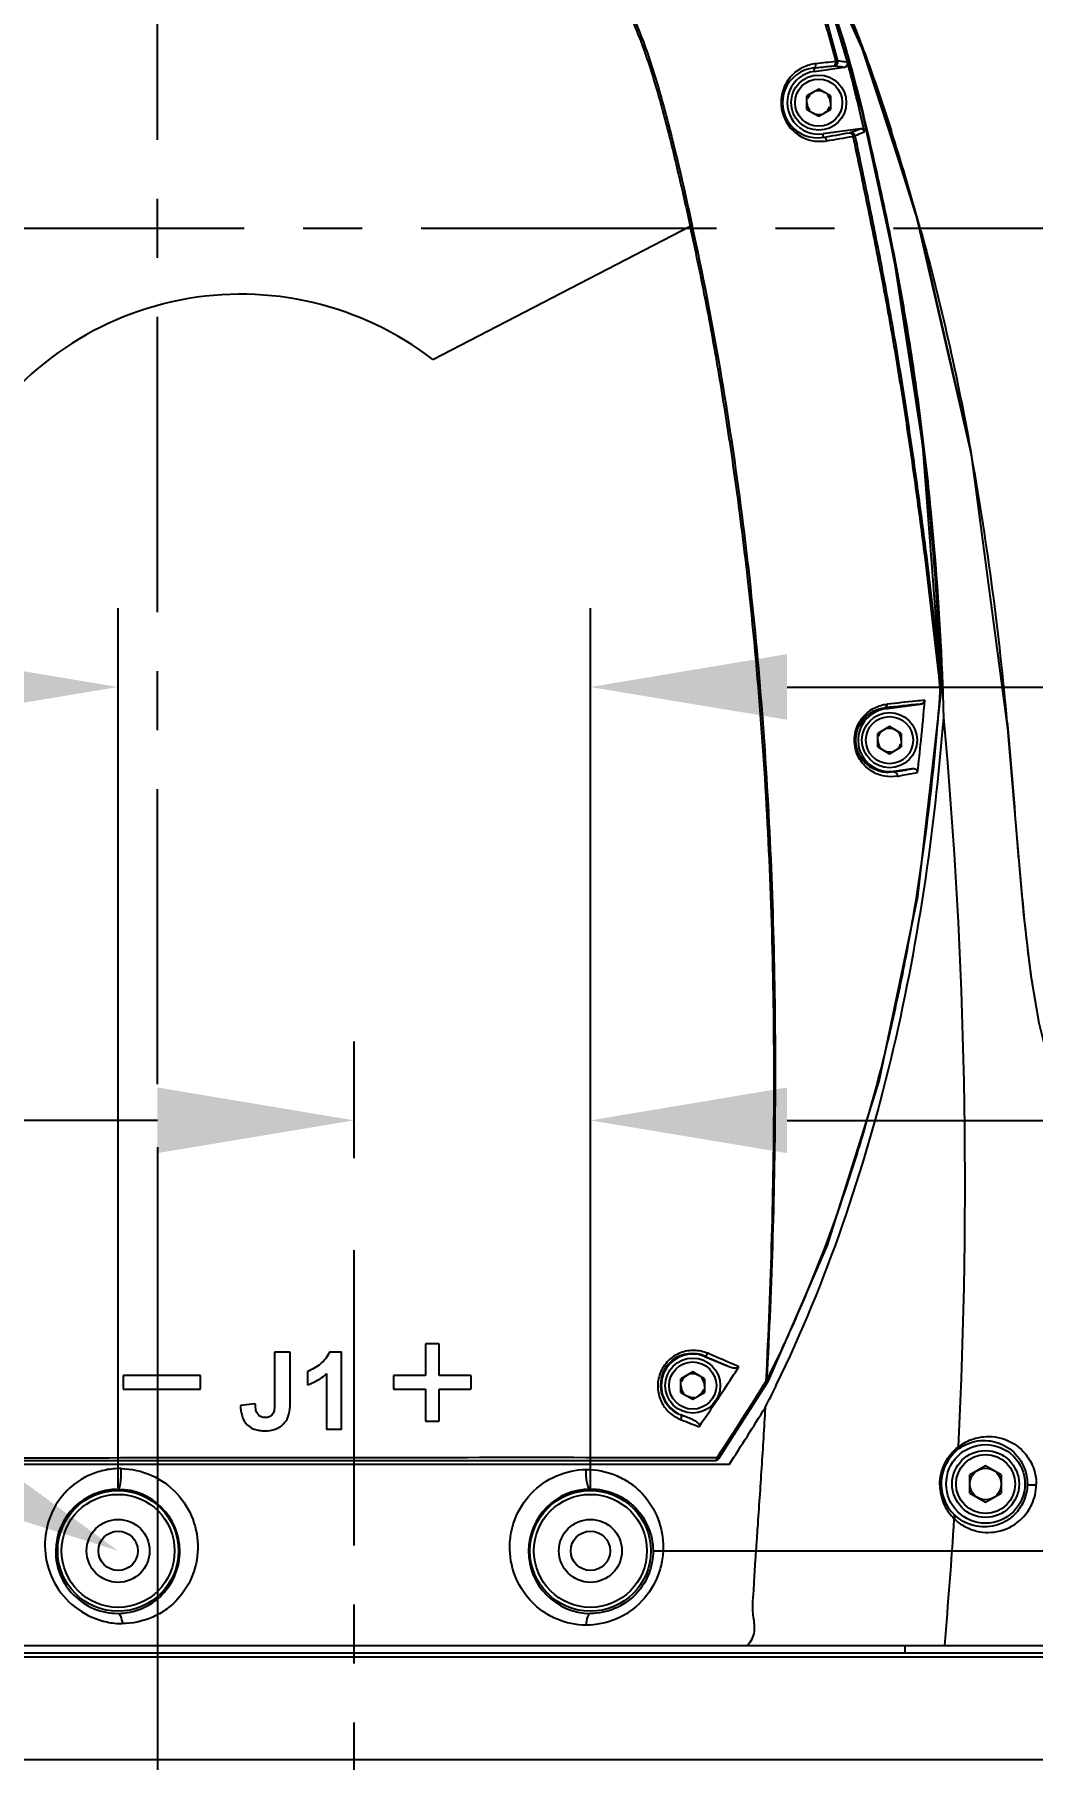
# Model space of a CAD drawing. Header units: millimetres. Extents: x 5828 to 6704, y 123 to 421.
# Drawn here: x 6420.57 to 6426.91, y 244.3 to 255.26 of the extents above; entities that cross this region are included whole.
import ezdxf
from ezdxf import colors
from ezdxf.entities.mleader import LeaderData, LeaderLine
from ezdxf.math import Vec2, Vec3

# ---------------------------------------------------------------- set-up
doc = ezdxf.new("R2010")
doc.units = ezdxf.units.MM
doc.linetypes.add('CENTER', pattern=[0.6, 0.375, -0.075, 0.075, -0.075])
for name, color, linetype in [('中心线', 7, 'Continuous'), ('外形图', 7, 'Continuous'), ('多重引线', 7, 'Continuous'), ('尺寸标注', 7, 'Continuous')]:
    doc.layers.add(name, color=color, linetype=linetype)
doc.styles.add('微软雅黑', font='msyh.ttc', dxfattribs={"height": 1.5})
doc.dimstyles.new('尺寸标注_1_20比例', dxfattribs={"dimtxt": 1.5, "dimasz": 1.25, "dimexe": 0.5, "dimexo": 0.4, "dimgap": 0.5, "dimtad": 1, "dimdec": 1, "dimlfac": 20, "dimdsep": 46, "dimtxsty": '微软雅黑', "dimcen": 0.09, "dimadec": 0, "dimazin": 0, "dimtp": 0.01, "dimtm": 0.01, "dimtfac": 1, "dimtdec": 1, "dimtofl": 0, "dimtmove": 0, "dimatfit": 3, "dimfxl": 1, "dimtolj": 1, "dimarcsym": 0})

# ---------------------------------------------------------------- blocks, each defined once
blk = doc.blocks.new('*D1104')
at = {"layer": 'Defpoints', "color": 0}
for p in [(6424.104, 251.113), (6421.104, 245.625), (6424.104, 245.625)]:
    blk.add_point(p, dxfattribs=at)
at = {"layer": '尺寸标注', "color": 0, "lineweight": -2}
for p, q in [((6421.104, 246.025), (6421.104, 251.613)), ((6424.104, 246.025), (6424.104, 251.613)), ((6419.854, 251.113), (6418.604, 251.113)), ((6425.354, 251.113), (6431.649, 251.113))]:
    blk.add_line(p, q, dxfattribs=at)
at = {"layer": '尺寸标注', "color": 0}
for points in [[(6419.854, 250.905), (6419.854, 251.322), (6421.104, 251.113)], [(6425.354, 251.322), (6425.354, 250.905), (6424.104, 251.113)]]:
    blk.add_solid(points, dxfattribs=at)
at = {"layer": '尺寸标注', "color": 0, "insert": (6430.086, 252.389), "char_height": 1.5, "attachment_point": 5, "style": '微软雅黑'}
blk.add_mtext('\\A1;60', dxfattribs=at)
blk = doc.blocks.new('*D1106')
at = {"layer": 'Defpoints', "color": 0}
for p in [(6424.104, 245.625), (6418.948, 234.025), (6436.706, 234.025)]:
    blk.add_point(p, dxfattribs=at)
at = {"layer": '尺寸标注', "color": 0, "lineweight": -2}
for p, q in [((6424.504, 245.625), (6437.206, 245.625)), ((6436.706, 244.375), (6436.706, 235.275)), ((6419.348, 234.025), (6437.206, 234.025))]:
    blk.add_line(p, q, dxfattribs=at)
at = {"layer": '尺寸标注', "color": 0}
for points in [[(6436.914, 244.375), (6436.497, 244.375), (6436.706, 245.625)], [(6436.497, 235.275), (6436.914, 235.275), (6436.706, 234.025)]]:
    blk.add_solid(points, dxfattribs=at)
at = {"layer": '尺寸标注', "color": 0, "insert": (6435.431, 239.71), "char_height": 1.5, "attachment_point": 5, "rotation": 90, "style": '微软雅黑'}
blk.add_mtext('\\A1;232', dxfattribs=at)
blk = doc.blocks.new('*D1107')
at = {"layer": 'Defpoints', "color": 0}
for p in [(6396.354, 278.775), (6422.604, 233.66), (6422.604, 227.826)]:
    blk.add_point(p, dxfattribs=at)
at = {"layer": '尺寸标注', "color": 0, "lineweight": -2}
for p, q in [((6396.354, 278.375), (6396.354, 227.326)), ((6422.604, 233.26), (6422.604, 227.326)), ((6397.604, 227.826), (6421.354, 227.826))]:
    blk.add_line(p, q, dxfattribs=at)
at = {"layer": '尺寸标注', "color": 0}
for points in [[(6397.604, 228.034), (6397.604, 227.618), (6396.354, 227.826)], [(6421.354, 227.618), (6421.354, 228.034), (6422.604, 227.826)]]:
    blk.add_solid(points, dxfattribs=at)
at = {"layer": '尺寸标注', "color": 0, "insert": (6409.479, 229.102), "char_height": 1.5, "attachment_point": 5, "style": '微软雅黑'}
blk.add_mtext('\\A1;525', dxfattribs=at)
blk = doc.blocks.new('*D1108')
at = {"layer": 'Defpoints', "color": 0}
for p in [(6421.354, 248.589), (6422.604, 233.66), (6421.354, 230.916)]:
    blk.add_point(p, dxfattribs=at)
at = {"layer": '尺寸标注', "color": 0, "lineweight": -2}
for p, q in [((6421.354, 248.189), (6421.354, 230.416)), ((6422.604, 233.26), (6422.604, 230.416)), ((6420.104, 230.916), (6415.786, 230.916)), ((6423.854, 230.916), (6425.104, 230.916))]:
    blk.add_line(p, q, dxfattribs=at)
at = {"layer": '尺寸标注', "color": 0}
for points in [[(6420.104, 230.708), (6420.104, 231.125), (6421.354, 230.916)], [(6423.854, 231.125), (6423.854, 230.708), (6422.604, 230.916)]]:
    blk.add_solid(points, dxfattribs=at)
at = {"layer": '尺寸标注', "color": 0, "insert": (6417.32, 232.192), "char_height": 1.5, "attachment_point": 5, "style": '微软雅黑'}
blk.add_mtext('\\A1;25', dxfattribs=at)
blk = doc.blocks.new('*D1135')
at = {"layer": 'Defpoints', "color": 0}
for p in [(6418.486, 281.475), (6430.504, 234.025), (6446.368, 234.025)]:
    blk.add_point(p, dxfattribs=at)
at = {"layer": '尺寸标注', "color": 0, "lineweight": -2}
for p, q in [((6418.886, 281.475), (6446.868, 281.475)), ((6446.368, 280.225), (6446.368, 235.275)), ((6430.904, 234.025), (6446.868, 234.025))]:
    blk.add_line(p, q, dxfattribs=at)
at = {"layer": '尺寸标注', "color": 0}
for points in [[(6446.576, 280.225), (6446.159, 280.225), (6446.368, 281.475)], [(6446.159, 235.275), (6446.576, 235.275), (6446.368, 234.025)]]:
    blk.add_solid(points, dxfattribs=at)
at = {"layer": '尺寸标注', "color": 0, "insert": (6445.092, 257.726), "char_height": 1.5, "attachment_point": 5, "rotation": 90, "style": '微软雅黑'}
blk.add_mtext('\\A1;949', dxfattribs=at)
blk = doc.blocks.new('*D1136')
at = {"layer": 'Defpoints', "color": 0}
for p in [(6422.604, 248.36), (6422.604, 247.72), (6424.104, 245.625)]:
    blk.add_point(p, dxfattribs=at)
at = {"layer": '尺寸标注', "color": 0, "lineweight": -2}
for p, q in [((6422.604, 248.12), (6422.604, 248.86)), ((6424.104, 246.025), (6424.104, 248.86)), ((6421.354, 248.36), (6420.104, 248.36)), ((6425.354, 248.36), (6431.79, 248.36))]:
    blk.add_line(p, q, dxfattribs=at)
at = {"layer": '尺寸标注', "color": 0}
for points in [[(6421.354, 248.152), (6421.354, 248.569), (6422.604, 248.36)], [(6425.354, 248.569), (6425.354, 248.152), (6424.104, 248.36)]]:
    blk.add_solid(points, dxfattribs=at)
at = {"layer": '尺寸标注', "color": 0, "insert": (6430.239, 249.636), "char_height": 1.5, "attachment_point": 5, "style": '微软雅黑'}
blk.add_mtext('\\A1;30', dxfattribs=at)

msp = doc.modelspace()

# ---------------------------------------------------------------- linework, layer by layer
at = {"layer": '中心线', "linetype": 'CENTER', "ltscale": 5}
for p, q in [((6421.3543, 248.5891), (6421.3543, 283.5458)), ((6427.9049, 254.0253), (6415.1489, 254.0253)), ((6422.6043, 233.6596), (6422.6043, 247.7205))]:
    msp.add_line(p, q, dxfattribs=at)
at = {"layer": '外形图', "color": 7, "linetype": 'Continuous'}
for p, q in [((6425.523, 255.0454), (6425.5262, 255.0233)), ((6425.5262, 255.0233), (6425.7166, 255.0504)), ((6425.5543, 254.9119), (6425.4793, 254.8686)), ((6425.6293, 254.8686), (6425.5543, 254.9119)), ((6425.4793, 254.782), (6425.4793, 254.8686)), ((6425.4793, 254.782), (6425.5543, 254.7387)), ((6425.5543, 254.7387), (6425.6293, 254.782)), ((6425.6293, 254.8686), (6425.6293, 254.782)), ((6425.8168, 254.6592), (6425.5824, 254.6273)), ((6423.1043, 253.1932), (6424.7384, 254.0396)), ((6426.3219, 251.1222), (6426.3266, 251.0796)), ((6426.3222, 251.1222), (6426.3266, 251.0796)), ((6426.3266, 251.0796), (6426.3325, 251.0792)), ((6426.3318, 251.1234), (6426.3331, 251.1234)), ((6426.3411, 251.0796), (6426.339, 251.1237)), ((6426.3443, 251.0797), (6426.3428, 251.1239)), ((6425.9755, 250.9814), (6425.9766, 250.9734)), ((6425.9766, 250.9734), (6426.1989, 251.0044)), ((6426.0043, 250.8619), (6425.9293, 250.8186)), ((6426.0793, 250.8186), (6426.0043, 250.8619)), ((6426.7515, 250.8887), (6426.7559, 250.8492)), ((6426.7524, 250.8888), (6426.7559, 250.8492)), ((6426.7559, 250.8492), (6426.7568, 250.8493)), ((6425.9293, 250.732), (6425.9293, 250.8186)), ((6425.9293, 250.732), (6426.0043, 250.6887)), ((6426.0043, 250.6887), (6426.0793, 250.732)), ((6426.0793, 250.8186), (6426.0793, 250.732)), ((6426.1453, 250.5931), (6426.0319, 250.5772)), ((6426.0319, 250.5772), (6426.0325, 250.5733)), ((6426.8267, 250.0178), (6426.8101, 250.2065)), ((6423.0561, 246.9407), (6423.0561, 246.7383)), ((6423.1429, 246.9407), (6423.0561, 246.9407)), ((6423.1429, 246.7383), (6423.1429, 246.9407)), ((6422.1969, 246.8877), (6422.098, 246.8877)), ((6422.098, 246.8877), (6422.098, 246.5701)), ((6422.1969, 246.5765), (6422.1969, 246.8877)), ((6422.4464, 246.8897), (6422.5228, 246.8897)), ((6422.5228, 246.3959), (6422.5228, 246.8897)), ((6424.8311, 246.8631), (6424.83, 246.8604)), ((6424.83, 246.8604), (6424.9895, 246.7952)), ((6421.6281, 246.7383), (6421.1365, 246.7383)), ((6421.1365, 246.7383), (6421.1365, 246.6516)), ((6421.6281, 246.6515), (6421.6281, 246.7383)), ((6422.3069, 246.7653), (6422.3069, 246.6798)), ((6422.4286, 246.7512), (6422.4286, 246.3961)), ((6423.0561, 246.7383), (6422.8537, 246.7383)), ((6422.8537, 246.7383), (6422.8537, 246.6515)), ((6423.3453, 246.7383), (6423.1429, 246.7383)), ((6423.3453, 246.7383), (6423.3453, 246.6515)), ((6424.7543, 246.7619), (6424.6793, 246.7186)), ((6424.6793, 246.632), (6424.6793, 246.7186)), ((6424.8293, 246.7186), (6424.7543, 246.7619)), ((6424.8293, 246.7186), (6424.8293, 246.632)), ((6424.9207, 246.2116), (6425.2323, 246.6989)), ((6425.2213, 246.7058), (6425.2321, 246.699)), ((6425.2259, 246.7104), (6425.2359, 246.7054)), ((6425.2806, 246.6762), (6425.2838, 246.6829)), ((6425.2838, 246.6747), (6425.2871, 246.6813)), ((6421.1365, 246.6516), (6421.6281, 246.6515)), ((6422.8537, 246.6515), (6423.0561, 246.6516)), ((6423.0561, 246.6516), (6423.0561, 246.4491)), ((6423.1429, 246.4491), (6423.1429, 246.6516)), ((6423.1429, 246.6516), (6423.3453, 246.6516)), ((6424.6793, 246.632), (6424.7543, 246.5887)), ((6424.7543, 246.5887), (6424.8293, 246.632)), ((6421.9759, 246.5587), (6421.8823, 246.548)), ((6424.6786, 246.4902), (6424.6781, 246.489)), ((6424.7525, 246.4599), (6424.6786, 246.4902)), ((6422.5228, 246.3961), (6422.4286, 246.3961)), ((6423.0561, 246.4491), (6423.1429, 246.4491)), ((6419.8537, 246.1753), (6424.987, 246.1753)), ((6419.91, 246.2003), (6424.8997, 246.2003)), ((6424.8997, 246.219), (6424.9094, 246.219)), ((6424.9206, 246.2116), (6424.9094, 246.219)), ((6426.6143, 246.1658), (6426.5143, 246.108)), ((6426.7143, 246.108), (6426.6143, 246.1658)), ((6426.5143, 245.9926), (6426.5143, 246.108)), ((6426.7143, 246.108), (6426.7143, 245.9926)), ((6426.5143, 245.9926), (6426.6143, 245.9348)), ((6426.6143, 245.9348), (6426.7143, 245.9926)), ((6417.6043, 245.0248), (6427.6033, 245.0248)), ((6427.4441, 244.9507), (6417.7635, 244.9507)), ((6427.4191, 244.9753), (6417.7885, 244.9753)), ((6426.1043, 244.9753), (6426.1043, 245.0248)), ((6417.7521, 244.2999), (6427.4565, 244.2999))]:
    msp.add_line(p, q, dxfattribs=at)
for points in [[(6426.7568, 250.8493), (6426.5223, 252.6048), (6426.1955, 254.0435), (6425.8575, 255.1101), (6425.4857, 255.9348), (6425.029, 256.6469), (6424.5376, 257.2111), (6424.001, 257.6603), (6423.3989, 258.0228), (6422.7461, 258.2891), (6422.0617, 258.4514), (6421.3594, 258.506), (6420.6531, 258.4518), (6419.9669, 258.2906), (6419.3177, 258.0269), (6418.7154, 257.6651), (6418.1743, 257.2136), (6417.7107, 256.6859), (6417.3362, 256.0962), (6417.0574, 255.4559), (6416.881, 254.7811), (6416.8115, 254.0912)], [(6426.3331, 251.1234), (6426.2155, 252.6489), (6426.033, 253.8361), (6425.828, 254.781), (6425.597, 255.5519), (6425.2851, 256.2006), (6424.8886, 256.7845), (6424.4185, 257.2913), (6423.8831, 257.7155), (6423.2868, 258.055), (6422.645, 258.3006), (6421.9755, 258.4458), (6421.2892, 258.4874), (6420.6, 258.4246), (6419.9328, 258.2596), (6419.3029, 257.9968), (6418.7178, 257.6399), (6418.1916, 257.1968), (6417.74, 256.6808), (6417.3734, 256.1044), (6417.0981, 255.4775), (6416.9219, 254.8203), (6416.8482, 254.1464)], [(6426.5232, 252.598), (6426.1679, 254.1413), (6425.8096, 255.2371), (6425.4356, 256.0244), (6425.1042, 256.5226)], [(6425.2359, 246.7054), (6425.6102, 247.5671), (6425.9391, 248.609), (6426.1834, 249.7825), (6426.3325, 251.0792)], [(6426.3325, 251.0792), (6426.3333, 251.117), (6426.3331, 251.1234)], [(6427.341, 248.1417), (6427.2501, 248.2431), (6427.1589, 248.3794), (6427.0798, 248.5459), (6427.0136, 248.74), (6426.9556, 248.977), (6426.9043, 249.2769), (6426.8581, 249.6668), (6426.8124, 250.1776), (6426.7566, 250.8493)], [(6425.2322, 246.6989), (6425.2349, 246.7036), (6425.2359, 246.7054)]]:
    msp.add_lwpolyline(points, dxfattribs=at)
for centre, radius in [((6425.5543, 254.8253), 0.175), ((6425.5543, 254.8253), 0.15), ((6426.0043, 250.7753), 0.175), ((6426.0043, 250.7753), 0.15), ((6424.7543, 246.6753), 0.175), ((6424.7543, 246.6753), 0.15), ((6426.6143, 246.0503), 0.25), ((6426.6143, 246.0503), 0.2125), ((6426.6143, 246.0503), 0.1875), ((6426.6143, 246.0503), 0.1), ((6421.1043, 245.6253), 0.3838), ((6421.1043, 245.6253), 0.3589), ((6424.1043, 245.6253), 0.3838), ((6424.1043, 245.6253), 0.3589), ((6421.1043, 245.6253), 0.2), ((6424.1043, 245.6253), 0.2), ((6421.1043, 245.6253), 0.125), ((6424.1043, 245.6253), 0.125)]:
    msp.add_circle(centre, radius, dxfattribs=at)
for centre, radius, start, end in [((6425.5462, 254.8243), 0.2223, 95.97706, 279.85602), ((6425.5543, 254.8253), 0.2, 98.08263, 278.08551), ((6430.3058, 210.7503), 44.5783, 95.97846, 96.14141), ((6425.5543, 254.8253), 0.075, 120, 160.00237), ((6425.5543, 254.8253), 0.075, 60, 100.00237), ((6425.5543, 254.8253), 0.075, 180, 220.00237), ((6425.5543, 254.8253), 0.075, 300, 340.00237), ((6425.5543, 254.8253), 0.075, 0, 40.00237), ((6425.5543, 254.8253), 0.075, 240, 280.00237), ((6414.8257, 317.4937), 63.802, 279.707819, 279.858912), ((6414.4741, 319.6282), 65.9914, 279.710648, 279.857275), ((6424.9642, 256.7181), 2.2285, 290.82759, 292.49409), ((6410.3703, 249.647), 16.4243, 15.57964, 17.73253), ((6424.6449, 254.4262), 0.3977, 283.59926, 285.50409), ((6411.2212, 249.8852), 15.5407, 15.39786, 15.57648), ((6421.8842, 251.6084), 2, 52.40968, 149.87922), ((6408.5205, 249.3519), 18.2928, 10.11351, 10.28817), ((6407.4291, 249.1652), 19.4, 5.09738, 10.09046), ((6409.9305, 250.5752), 16.4105, 1.91452, 2.07922), ((6409.5549, 252.3298), 16.8182, 354.83092, 355.7369), ((6426.1328, 251.1234), 0.1987, 347.26162, 351.52304), ((6426.1056, 251.1272), 0.2262, 351.58351, 355.14713), ((6426.0642, 251.1309), 0.2677, 355.10033, 358.38505), ((6410.4572, 250.5531), 15.8958, 1.32159, 1.89831), ((6426.0043, 250.7753), 0.2, 97.94772, 277.94772), ((6431.2974, 200.4047), 50.856, 95.75377, 96.00675), ((6411.0907, 252.2979), 15.1907, 354.23776, 355.20818), ((6426.0043, 250.7753), 0.075, 120, 160.00237), ((6426.0043, 250.7753), 0.075, 60, 100.00237), ((6393.9408, 247.9542), 32.5434, 357.06125, 5.2284), ((6426.0043, 250.7753), 0.075, 180, 220.00237), ((6426.0043, 250.7753), 0.075, 300, 340.00237), ((6426.0043, 250.7753), 0.075, 0, 40.00237), ((6410.8531, 252.3402), 15.4313, 353.40871, 354.17011), ((6410.8602, 252.2045), 15.5069, 352.16482, 354.85731), ((6426.0043, 250.7753), 0.075, 240, 280.00237), ((6417.3236, 300.599), 50.7782, 279.87558, 280.00486), ((6412.7833, 251.9398), 13.5657, 349.22206, 352.1652), ((6414.0154, 251.7093), 12.3122, 347.09452, 349.2038), ((6433.2709, 250.1787), 6.4313, 188.02661, 188.63357), ((6414.9074, 251.503), 11.3967, 343.97165, 347.10396), ((6415.5491, 251.3222), 10.73, 342.56854, 343.95318), ((6416.43, 251.0337), 9.8031, 336.78524, 342.63514), ((6417.1854, 250.7222), 8.9861, 335.91436, 336.71204), ((6417.5736, 250.5463), 8.5599, 333.37625, 335.92839), ((6424.7513, 246.6775), 0.202, 66.73136, 248.74999), ((6424.7543, 246.6753), 0.2, 67.75004, 247.75004), ((6406.1781, 259.0127), 22.4795, 326.65674, 327.07808), ((6424.7543, 246.6753), 0.075, 180, 220.00237), ((6424.7543, 246.6753), 0.075, 120, 160.00237), ((6424.7543, 246.6753), 0.075, 60, 100.00237), ((6424.7543, 246.6753), 0.075, 0, 40.00237), ((6417.6925, 250.3667), 8.4416, 333.00342, 334.0639), ((6425.1873, 246.745), 0.0519, 310.8775, 315.66892), ((6425.1826, 246.7497), 0.0585, 315.61738, 317.76668), ((6424.7543, 246.6753), 0.075, 240, 280.00237), ((6424.7543, 246.6753), 0.075, 300, 340.00237), ((6409.6587, 256.7267), 18.3153, 325.73219, 326.64591), ((6397.9123, 263.5408), 32.1652, 327.32423, 328.0818), ((6426.608, 246.0521), 0.2756, 128.34878, 225.23576), ((6424.8997, 246.2253), 0.025, 269.99999, 326.74245), ((6421.1025, 245.6214), 0.3945, 89.73974, 179.43347), ((6421.1028, 245.6224), 0.3935, 0.42416, 89.77954), ((6424.1065, 245.6229), 0.3951, 90.32517, 179.65455), ((6392.1446, 248.0187), 34.3408, 354.99852, 356.34395), ((6421.1014, 245.6218), 0.3935, 179.48677, 270.41303), ((6421.1018, 245.6228), 0.3945, 270.35455, 0.36965), ((6424.1067, 245.6233), 0.3953, 179.71014, 269.64901)]:
    msp.add_arc(centre, radius, start, end, dxfattribs=at)
for points, knots in [([(6416.84, 253.4789), (6416.8076, 253.7622), (6416.7987, 254.1935), (6416.8704, 254.7603), (6416.9956, 255.3179), (6417.2505, 255.9889), (6417.7032, 256.721), (6418.2857, 257.3548), (6418.9759, 257.8689), (6419.7504, 258.2447), (6420.5819, 258.4672), (6421.4401, 258.532), (6422.2955, 258.4362), (6423.1175, 258.181), (6423.8778, 257.7777), (6424.4371, 257.3278), (6424.8272, 256.9103), (6425.0905, 256.5721), (6425.3275, 256.2153), (6425.5405, 255.8439), (6425.7254, 255.4575), (6425.8284, 255.1913), (6425.8766, 255.0571)], [0, 0, 0, 0, 0.0624857, 0.0937626, 0.1250385, 0.1875248, 0.2500192, 0.3125133, 0.3750079, 0.4375025, 0.4999978, 0.5624921, 0.6249847, 0.6874741, 0.749964, 0.8124595, 0.8437382, 0.8750046, 0.9062552, 0.9375047, 0.96876, 1, 1, 1, 1]), ([(6426.3302, 251.1705), (6426.3174, 251.5237), (6426.2813, 252.0529), (6426.2043, 252.7555), (6426.1317, 253.2806), (6426.0418, 253.8031), (6425.9517, 254.2356), (6425.8759, 254.5809), (6425.7965, 254.9254), (6425.679, 255.352), (6425.4808, 255.8453), (6425.1465, 256.4691), (6424.7085, 257.0332), (6424.1831, 257.5077), (6423.6053, 257.9167), (6422.7987, 258.2958), (6421.7533, 258.5129), (6420.8629, 258.4849), (6420.1703, 258.3416), (6419.6663, 258.1735), (6419.1857, 257.9468), (6418.5857, 257.5715), (6417.924, 256.9746), (6417.4202, 256.2392), (6417.1296, 255.5937), (6416.9698, 255.0867), (6416.8706, 254.5647), (6416.8472, 254.211), (6416.8463, 254.0343)], [0, 0, 0, 0, 0.0625198, 0.0937827, 0.1250496, 0.156309, 0.1875703, 0.2032139, 0.2188596, 0.2501159, 0.2814014, 0.3127004, 0.3751665, 0.4064489, 0.4377273, 0.5001618, 0.5625714, 0.6249742, 0.65623, 0.6874908, 0.7187536, 0.7500221, 0.8124633, 0.8749077, 0.9061866, 0.9374676, 0.9687402, 1, 1, 1, 1]), ([(6425.6057, 255.5346), (6425.5127, 255.7766), (6425.284, 256.245), (6424.8364, 256.885), (6424.2856, 257.4399), (6423.6472, 257.8909), (6422.9409, 258.2255), (6422.1878, 258.4347), (6421.4098, 258.5103), (6420.6305, 258.4524), (6419.872, 258.2635), (6419.1577, 257.9459), (6418.5097, 257.5089), (6417.9445, 256.9693), (6417.4808, 256.3399), (6417.1334, 255.6397), (6416.911, 254.8906), (6416.8527, 254.3722), (6416.8464, 254.113)], [0, 0, 0, 0, 0.0625073, 0.1250139, 0.1875131, 0.2500121, 0.3125114, 0.3750107, 0.4375099, 0.5000114, 0.5625108, 0.6250081, 0.6875083, 0.7500091, 0.8125066, 0.8750055, 0.9375036, 1, 1, 1, 1]), ([(6425.6762, 255.0898), (6425.6444, 255.2159), (6425.5732, 255.4665), (6425.4296, 255.8303), (6425.2553, 256.1807), (6425.0508, 256.515), (6424.8177, 256.8303), (6424.471, 257.2214), (6423.975, 257.6511), (6423.299, 258.0541), (6422.5626, 258.3326), (6421.7889, 258.4776), (6421.2635, 258.4814), (6421.0031, 258.4607)], [0, 0, 0, 0, 0.062284, 0.1246491, 0.1870907, 0.2495857, 0.3121169, 0.3746734, 0.4997074, 0.624757, 0.7498085, 0.8748798, 1, 1, 1, 1]), ([(6421.0052, 258.4466), (6421.2646, 258.4673), (6421.7881, 258.4634), (6422.5591, 258.3186), (6423.2929, 258.0409), (6423.9666, 257.6391), (6424.4609, 257.2105), (6424.8064, 256.8205), (6425.0387, 256.5061), (6425.2423, 256.1728), (6425.4166, 255.8238), (6425.5594, 255.4612), (6425.6307, 255.2116), (6425.6628, 255.0862)], [0, 0, 0, 0, 0.1250702, 0.2501284, 0.3751813, 0.5002515, 0.6253181, 0.6878925, 0.7504368, 0.8129472, 0.8754017, 0.9377474, 1, 1, 1, 1]), ([(6418.0636, 253.6951), (6418.041, 253.9168), (6418.0408, 254.3662), (6418.1771, 255.0254), (6418.4431, 255.6441), (6418.8285, 256.1966), (6419.3173, 256.6602), (6419.8896, 257.0157), (6420.5216, 257.2491), (6421.1877, 257.3508), (6421.8607, 257.3153), (6422.5135, 257.1477), (6423.1183, 256.8498), (6423.6508, 256.437), (6424.0155, 256.0097), (6424.2522, 255.6309), (6424.3754, 255.3801), (6424.4564, 255.1723), (6424.5261, 254.9608), (6424.63, 254.5855), (6424.7036, 254.26), (6424.7512, 254.0429)], [0, 0, 0, 0, 0.0624546, 0.1249472, 0.1874511, 0.2499569, 0.3124802, 0.3749949, 0.437519, 0.500043, 0.5625863, 0.6251439, 0.6876908, 0.7502317, 0.8127437, 0.8440182, 0.8752748, 0.8908904, 0.9065012, 0.9376969, 1, 1, 1, 1]), ([(6418.0792, 253.6964), (6418.057, 253.9171), (6418.0578, 254.3646), (6418.194, 255.0207), (6418.4592, 255.6367), (6418.8429, 256.1868), (6419.3294, 256.6485), (6419.8991, 257.0026), (6420.5284, 257.2348), (6421.1918, 257.3357), (6421.8618, 257.3), (6422.5116, 257.1325), (6423.1134, 256.8353), (6423.6432, 256.4237), (6424.006, 255.9979), (6424.2414, 255.6206), (6424.364, 255.3709), (6424.4446, 255.164), (6424.4968, 255.006), (6424.5437, 254.8465), (6424.6015, 254.6326), (6424.6661, 254.3635), (6424.7151, 254.1477), (6424.7384, 254.0396)], [0, 0, 0, 0, 0.0624536, 0.1249461, 0.1874497, 0.2499549, 0.3124767, 0.3749908, 0.4375143, 0.5000377, 0.5625806, 0.6251379, 0.6876847, 0.7502265, 0.8127391, 0.8440136, 0.8752698, 0.8908852, 0.9064958, 0.9221009, 0.9376934, 0.9688594, 1, 1, 1, 1]), ([(6426.3428, 251.1239), (6426.3294, 251.4974), (6426.2905, 252.0573), (6426.2065, 252.8003), (6426.1266, 253.3555), (6426.027, 253.9074), (6425.9293, 254.3644), (6425.845, 254.7287), (6425.777, 255.0007), (6425.7002, 255.2705), (6425.6392, 255.4474), (6425.6057, 255.5346)], [0, 0, 0, 0, 0.2499853, 0.3749874, 0.4999898, 0.6249881, 0.7499889, 0.8124897, 0.8749908, 0.9375012, 1, 1, 1, 1]), ([(6425.5368, 255.0728), (6425.5084, 255.069), (6425.4499, 255.0534), (6425.3733, 254.9954), (6425.319, 254.9039), (6425.3087, 254.7893), (6425.3511, 254.6828), (6425.4281, 254.6114), (6425.517, 254.5767), (6425.5769, 254.5792), (6425.6052, 254.5823)], [0, 0, 0, 0, 0.1089723, 0.22552, 0.3563268, 0.5023435, 0.6471221, 0.7760986, 0.8915649, 1, 1, 1, 1]), ([(6425.523, 255.0454), (6425.5277, 255.0463), (6425.5367, 255.0553), (6425.5375, 255.0667), (6425.5367, 255.0728)], [0, 0, 0, 0, 0.4407812, 1, 1, 1, 1]), ([(6425.523, 255.0454), (6425.5336, 255.0466), (6425.5754, 255.0511), (6425.6173, 255.0555), (6425.6486, 255.0588)], [0, 0, 0, 0, 0.2525635, 1, 1, 1, 1]), ([(6425.6486, 255.0588), (6425.6535, 255.0597), (6425.6626, 255.0686), (6425.6636, 255.0802), (6425.6628, 255.0862)], [0, 0, 0, 0, 0.4506614, 1, 1, 1, 1]), ([(6425.6486, 255.0588), (6425.6495, 255.0589), (6425.6518, 255.0591), (6425.6542, 255.0595), (6425.6557, 255.0593)], [0, 0, 0, 0, 0.3726377, 1, 1, 1, 1]), ([(6425.6557, 255.0593), (6425.6623, 255.0603), (6425.6753, 255.0683), (6425.6778, 255.0833), (6425.6763, 255.0898)], [0, 0, 0, 0, 0.4987533, 1, 1, 1, 1]), ([(6425.6557, 255.0593), (6425.661, 255.0586), (6425.6814, 255.0559), (6425.7017, 255.0528), (6425.7166, 255.0504)], [0, 0, 0, 0, 0.2605738, 1, 1, 1, 1]), ([(6425.6763, 255.0898), (6425.6749, 255.0892), (6425.6704, 255.0881), (6425.6659, 255.0869), (6425.6628, 255.0862)], [0, 0, 0, 0, 0.329266, 1, 1, 1, 1]), ([(6425.7373, 255.0815), (6425.7325, 255.0822), (6425.7122, 255.085), (6425.6919, 255.0882), (6425.6763, 255.0898)], [0, 0, 0, 0, 0.2384471, 1, 1, 1, 1]), ([(6425.7166, 255.0504), (6425.7234, 255.0513), (6425.7368, 255.0594), (6425.7391, 255.0749), (6425.7373, 255.0815)], [0, 0, 0, 0, 0.5001449, 1, 1, 1, 1]), ([(6425.5842, 254.6053), (6425.5891, 254.6058), (6425.6003, 254.5994), (6425.6042, 254.5884), (6425.605, 254.5823)], [0, 0, 0, 0, 0.440129, 1, 1, 1, 1]), ([(6425.7565, 254.6353), (6425.7563, 254.6352), (6425.7541, 254.6346), (6425.7519, 254.6342), (6425.75, 254.6339)], [0, 0, 0, 0, 0.1302985, 1, 1, 1, 1]), ([(6425.75, 254.6339), (6425.755, 254.6344), (6425.7665, 254.6283), (6425.7706, 254.6171), (6425.7714, 254.6109)], [0, 0, 0, 0, 0.4459596, 1, 1, 1, 1]), ([(6425.7565, 254.6354), (6425.7626, 254.6361), (6425.7758, 254.6328), (6425.783, 254.6213), (6425.7842, 254.6152)], [0, 0, 0, 0, 0.4979981, 1, 1, 1, 1]), ([(6425.7714, 254.6109), (6425.7743, 254.6117), (6425.7785, 254.6129), (6425.7829, 254.6143), (6425.7842, 254.6152)], [0, 0, 0, 0, 0.6527181, 1, 1, 1, 1]), ([(6425.7716, 254.611), (6425.8025, 254.4661), (6425.8629, 254.1765), (6425.9497, 253.7416), (6426.0292, 253.306), (6426.0999, 252.8694), (6426.1633, 252.4324), (6426.2409, 251.8504), (6426.2919, 251.4135), (6426.3222, 251.1222)], [0, 0, 0, 0, 0.1257296, 0.2511786, 0.3764487, 0.5016088, 0.6266095, 0.7513578, 1, 1, 1, 1]), ([(6425.7842, 254.6152), (6425.7894, 254.6174), (6425.8096, 254.6256), (6425.8299, 254.6334), (6425.8446, 254.64)], [0, 0, 0, 0, 0.2608761, 1, 1, 1, 1]), ([(6425.7842, 254.6152), (6425.815, 254.4703), (6425.8751, 254.1803), (6425.9619, 253.7451), (6426.0405, 253.3091), (6426.1106, 252.8721), (6426.174, 252.4347), (6426.2513, 251.8523), (6426.3021, 251.415), (6426.3318, 251.1234)], [0, 0, 0, 0, 0.1257277, 0.2511822, 0.3764446, 0.5015998, 0.6266056, 0.7513615, 1, 1, 1, 1]), ([(6425.8446, 254.64), (6425.8433, 254.6459), (6425.8358, 254.6571), (6425.8228, 254.66), (6425.8168, 254.6592)], [0, 0, 0, 0, 0.4998438, 1, 1, 1, 1]), ([(6425.2213, 246.7058), (6425.2522, 247.3123), (6425.2783, 248.2249), (6425.2657, 249.444), (6425.2285, 250.363), (6425.162, 251.2839), (6425.0783, 252.0512), (6424.9925, 252.6643), (6424.919, 253.1241), (6424.8356, 253.5829), (6424.7718, 253.8875), (6424.7384, 254.0396)], [0, 0, 0, 0, 0.2471513, 0.3714104, 0.4961547, 0.6214014, 0.7471394, 0.8101908, 0.8733581, 0.9366309, 1, 1, 1, 1]), ([(6425.2259, 246.7104), (6425.2582, 247.3168), (6425.2957, 248.5356), (6425.2546, 250.3715), (6425.092, 252.2147), (6424.8849, 253.4366), (6424.7512, 254.0429)], [0, 0, 0, 0, 0.2472224, 0.4962444, 0.7472122, 1, 1, 1, 1]), ([(6426.0535, 250.5462), (6426.0274, 250.5417), (6425.9725, 250.5416), (6425.8929, 250.5704), (6425.8236, 250.6304), (6425.7793, 250.7221), (6425.78, 250.8308), (6425.8288, 250.9252), (6425.9045, 250.9845), (6425.9621, 251.0013), (6425.9896, 251.0042)], [0, 0, 0, 0, 0.1077564, 0.2181584, 0.3372114, 0.4713104, 0.6191513, 0.7622024, 0.8877628, 1, 1, 1, 1]), ([(6426.0325, 250.5733), (6426.0094, 250.5692), (6425.9609, 250.5689), (6425.8903, 250.5942), (6425.8284, 250.6473), (6425.7884, 250.7291), (6425.7886, 250.8266), (6425.8322, 250.9114), (6425.8999, 250.9642), (6425.9512, 250.9789), (6425.9755, 250.9814)], [0, 0, 0, 0, 0.1067072, 0.2163404, 0.3351065, 0.4694629, 0.6186684, 0.7628743, 0.8884707, 1, 1, 1, 1]), ([(6425.9755, 250.9814), (6425.9798, 250.9822), (6425.9879, 250.9895), (6425.9896, 250.9992), (6425.9896, 251.0042)], [0, 0, 0, 0, 0.464338, 1, 1, 1, 1]), ([(6426.2282, 251.029), (6426.2089, 251.027), (6426.1293, 251.0188), (6426.0497, 251.0107), (6425.9896, 251.0042)], [0, 0, 0, 0, 0.2435702, 1, 1, 1, 1]), ([(6426.1989, 251.0044), (6426.2056, 251.0053), (6426.2188, 251.0098), (6426.2277, 251.0223), (6426.2282, 251.029)], [0, 0, 0, 0, 0.5036338, 1, 1, 1, 1]), ([(6425.2871, 246.6813), (6425.6063, 247.339), (6426.0807, 248.7372), (6426.2902, 250.1904), (6426.3488, 250.9197)], [0, 0, 0, 0, 0.4997817, 1, 1, 1, 1]), ([(6426.7559, 250.8492), (6426.7792, 250.5841), (6426.8093, 250.1877), (6426.8556, 249.6646), (6426.8847, 249.4071), (6426.9026, 249.2807)], [0, 0, 0, 0, 0.5067253, 0.7569223, 1, 1, 1, 1]), ([(6426.0329, 250.5733), (6426.0382, 250.5737), (6426.0502, 250.5656), (6426.0534, 250.5531), (6426.0535, 250.5462)], [0, 0, 0, 0, 0.4382744, 1, 1, 1, 1]), ([(6426.0536, 250.5462), (6426.0644, 250.5481), (6426.1074, 250.5557), (6426.1503, 250.5632), (6426.1824, 250.5689)], [0, 0, 0, 0, 0.2534266, 1, 1, 1, 1]), ([(6426.1824, 250.5689), (6426.1829, 250.5731), (6426.1806, 250.582), (6426.1704, 250.5902), (6426.1581, 250.5937), (6426.1495, 250.5936), (6426.1453, 250.5931)], [0, 0, 0, 0, 0.2477431, 0.4974904, 0.7485199, 1, 1, 1, 1]), ([(6424.8494, 246.8802), (6424.8225, 246.8907), (6424.7789, 246.9014), (6424.7198, 246.8965), (6424.6607, 246.88), (6424.5937, 246.8364), (6424.5415, 246.7561), (6424.5261, 246.663), (6424.5445, 246.5879), (6424.5747, 246.5371), (6424.6034, 246.5042), (6424.6383, 246.4784), (6424.6641, 246.4656), (6424.6772, 246.4598)], [0, 0, 0, 0, 0.1204958, 0.1826383, 0.2460607, 0.375387, 0.5061862, 0.6346515, 0.7589126, 0.8198812, 0.8802215, 0.9400875, 1, 1, 1, 1]), ([(6422.4464, 246.8897), (6422.4411, 246.8747), (6422.4254, 246.8463), (6422.3911, 246.8121), (6422.3513, 246.7848), (6422.3222, 246.7703), (6422.3069, 246.7653)], [0, 0, 0, 0, 0.2479117, 0.497197, 0.7488065, 1, 1, 1, 1]), ([(6424.8311, 246.8631), (6424.8342, 246.8621), (6424.8431, 246.8681), (6424.8471, 246.8753), (6424.8494, 246.8802)], [0, 0, 0, 0, 0.3738698, 1, 1, 1, 1]), ([(6424.8311, 246.8631), (6424.8444, 246.8574), (6424.8972, 246.8348), (6424.95, 246.8121), (6424.9895, 246.7952)], [0, 0, 0, 0, 0.2511689, 1, 1, 1, 1]), ([(6425.0477, 246.7952), (6425.0313, 246.8023), (6424.9652, 246.8306), (6424.8991, 246.8589), (6424.8494, 246.8802)], [0, 0, 0, 0, 0.2485114, 1, 1, 1, 1]), ([(6424.9895, 246.7952), (6424.9989, 246.7913), (6425.0141, 246.7871), (6425.0342, 246.7867), (6425.0449, 246.7909), (6425.0476, 246.7951)], [0, 0, 0, 0, 0.5025407, 0.7539391, 1, 1, 1, 1]), ([(6422.3069, 246.6798), (6422.3182, 246.6835), (6422.3623, 246.7005), (6422.4027, 246.7271), (6422.4286, 246.7512)], [0, 0, 0, 0, 0.2514937, 1, 1, 1, 1]), ([(6421.8823, 246.548), (6421.8823, 246.5259), (6421.8875, 246.4815), (6421.9202, 246.4198), (6421.9735, 246.3933), (6422.0185, 246.3875), (6422.0641, 246.3874), (6422.1206, 246.3995), (6422.1742, 246.4451), (6422.1965, 246.5101), (6422.1969, 246.5544), (6422.1969, 246.5765)], [0, 0, 0, 0, 0.123398, 0.2474478, 0.3735871, 0.4375578, 0.501518, 0.6282479, 0.75283, 0.8762399, 1, 1, 1, 1]), ([(6422.098, 246.5701), (6422.098, 246.5597), (6422.0987, 246.5389), (6422.0959, 246.5124), (6422.0866, 246.4933), (6422.0753, 246.4818), (6422.0607, 246.4744), (6422.0445, 246.4721), (6422.0283, 246.4727), (6422.0072, 246.4773), (6421.9861, 246.4964), (6421.977, 246.5274), (6421.9763, 246.5483), (6421.9759, 246.5587)], [0, 0, 0, 0, 0.1239003, 0.2474397, 0.309539, 0.3721614, 0.4354485, 0.499298, 0.5633553, 0.6273326, 0.7523234, 0.8762049, 1, 1, 1, 1]), ([(6424.6781, 246.489), (6424.6814, 246.4873), (6424.6827, 246.4745), (6424.6798, 246.4656), (6424.6772, 246.4598)], [0, 0, 0, 0, 0.3720119, 1, 1, 1, 1]), ([(6424.7525, 246.4599), (6424.7578, 246.4578), (6424.7681, 246.4528), (6424.78, 246.4449), (6424.7884, 246.4371), (6424.7937, 246.4304), (6424.7974, 246.4225), (6424.7963, 246.4163), (6424.7948, 246.414)], [0, 0, 0, 0, 0.2507412, 0.5013609, 0.6267572, 0.7520625, 0.8769221, 1, 1, 1, 1]), ([(6425.2142, 246.5348), (6425.2106, 246.4712), (6425.2031, 246.344), (6425.1911, 246.1534), (6425.1785, 245.9629), (6425.1675, 245.8043), (6425.1588, 245.6775), (6425.1523, 245.5825), (6425.1456, 245.4876), (6425.142, 245.4085), (6425.1379, 245.3453), (6425.1333, 245.2981), (6425.133, 245.2511), (6425.1376, 245.2049), (6425.1457, 245.1591), (6425.1462, 245.0956), (6425.1251, 245.047), (6425.1014, 245.0248)], [0, 0, 0, 0, 0.1255142, 0.2509504, 0.3763009, 0.5015495, 0.5641205, 0.6266567, 0.6891363, 0.7514523, 0.7826771, 0.8139383, 0.8447849, 0.8751696, 0.9052932, 0.9361562, 1, 1, 1, 1]), ([(6426.4414, 246.2857), (6426.4663, 246.3052), (6426.5184, 246.3344), (6426.6231, 246.359), (6426.7513, 246.3413), (6426.8591, 246.263), (6426.9223, 246.1593), (6426.9363, 246.0877), (6426.9363, 246.0474)], [0, 0, 0, 0, 0.1394261, 0.25864, 0.4704536, 0.6883466, 0.8219273, 1, 1, 1, 1]), ([(6426.324, 246.0438), (6426.3238, 246.092), (6426.3458, 246.1855), (6426.4066, 246.2591), (6426.4414, 246.2857)], [0, 0, 0, 0, 0.5233677, 1, 1, 1, 1]), ([(6426.437, 246.2683), (6426.4593, 246.2858), (6426.5061, 246.3118), (6426.6001, 246.3328), (6426.7146, 246.3156), (6426.8104, 246.2447), (6426.8668, 246.1513), (6426.8796, 246.0868), (6426.8795, 246.0503)], [0, 0, 0, 0, 0.139537, 0.2582693, 0.469267, 0.6868155, 0.8204696, 1, 1, 1, 1]), ([(6426.4414, 246.2857), (6426.4418, 246.284), (6426.4425, 246.2779), (6426.4403, 246.2711), (6426.437, 246.2683)], [0, 0, 0, 0, 0.2913833, 1, 1, 1, 1]), ([(6420.0845, 246.2158), (6420.4787, 246.2161), (6421.2836, 246.2178), (6422.8887, 246.2196), (6424.0996, 246.2196), (6424.8999, 246.219)], [0, 0, 0, 0, 0.2456136, 0.501419, 1, 1, 1, 1]), ([(6421.1229, 246.148), (6421.0901, 246.1488), (6421.0248, 246.1421), (6420.9029, 246.1049), (6420.7715, 246.0158), (6420.6677, 245.86), (6420.6276, 245.6755), (6420.6587, 245.483), (6420.764, 245.3105), (6420.9044, 245.2114), (6421.0318, 245.1705), (6421.098, 245.1631), (6421.1307, 245.1637)], [0, 0, 0, 0, 0.0643154, 0.1272698, 0.2483619, 0.3663952, 0.4855226, 0.6095783, 0.7393332, 0.8707885, 0.9359819, 1, 1, 1, 1]), ([(6421.1043, 246.0159), (6421.1061, 246.0161), (6421.1102, 246.02), (6421.116, 246.0342), (6421.1213, 246.0623), (6421.1243, 246.1025), (6421.1239, 246.1325), (6421.1229, 246.148)], [0, 0, 0, 0, 0.0405921, 0.1102327, 0.3414649, 0.6596828, 1, 1, 1, 1]), ([(6421.1229, 246.148), (6421.1885, 246.1473), (6421.3211, 246.1183), (6421.4848, 246.0011), (6421.5897, 245.832), (6421.6226, 245.6397), (6421.5824, 245.4525), (6421.4941, 245.3206), (6421.3981, 245.242), (6421.2882, 245.1825), (6421.1933, 245.1635), (6421.1307, 245.1637)], [0, 0, 0, 0, 0.1291451, 0.2588415, 0.3864741, 0.5113039, 0.6338059, 0.7549732, 0.81577, 0.8768149, 1, 1, 1, 1]), ([(6424.0761, 245.1533), (6424.0137, 245.1535), (6423.919, 245.173), (6423.809, 245.2326), (6423.7122, 245.312), (6423.622, 245.4447), (6423.5873, 245.6023), (6423.5961, 245.7302), (6423.6298, 245.8563), (6423.7185, 245.999), (6423.8826, 246.1139), (6424.0137, 246.1416), (6424.078, 246.1419)], [0, 0, 0, 0, 0.1224001, 0.1834955, 0.2445871, 0.3667253, 0.4903813, 0.5533515, 0.6169629, 0.7451819, 0.8738297, 1, 1, 1, 1]), ([(6424.078, 246.1419), (6424.1412, 246.1421), (6424.2371, 246.1236), (6424.3481, 246.0645), (6424.4447, 245.9867), (6424.5356, 245.8559), (6424.5714, 245.6988), (6424.5635, 245.5696), (6424.5297, 245.4408), (6424.4395, 245.2957), (6424.2731, 245.1796), (6424.1407, 245.153), (6424.0761, 245.1533)], [0, 0, 0, 0, 0.1233692, 0.1839808, 0.2440862, 0.3639902, 0.4868483, 0.5503142, 0.6148571, 0.7449932, 0.8739994, 1, 1, 1, 1]), ([(6424.1043, 246.018), (6424.099, 246.0184), (6424.0921, 246.0281), (6424.0869, 246.0417), (6424.0809, 246.0648), (6424.0771, 246.0985), (6424.0771, 246.1271), (6424.078, 246.1419)], [0, 0, 0, 0, 0.1207217, 0.2218536, 0.3489804, 0.6600126, 1, 1, 1, 1]), ([(6424.8997, 246.2003), (6424.9007, 246.2003), (6424.9037, 246.2014), (6424.9067, 246.2066), (6424.908, 246.2111), (6424.9085, 246.2139)], [0, 0, 0, 0, 0.1721171, 0.5141495, 1, 1, 1, 1]), ([(6424.1043, 246.018), (6424.155, 246.0184), (6424.2315, 246.0039), (6424.3206, 245.958), (6424.3981, 245.8978), (6424.4728, 245.7962), (6424.5051, 245.6719), (6424.5011, 245.5678), (6424.4753, 245.462), (6424.4015, 245.3423), (6424.2645, 245.2486), (6424.1566, 245.2276), (6424.1043, 245.228)], [0, 0, 0, 0, 0.1227181, 0.1823911, 0.2413373, 0.3588436, 0.4803013, 0.5439142, 0.6093038, 0.7422385, 0.8733935, 1, 1, 1, 1]), ([(6426.3324, 246.0503), (6426.3324, 246.0497), (6426.3309, 246.0461), (6426.3269, 246.0447), (6426.324, 246.0438)], [0, 0, 0, 0, 0.1714056, 1, 1, 1, 1]), ([(6426.324, 246.0438), (6426.3244, 246.0211), (6426.3291, 245.9777), (6426.3497, 245.9185), (6426.3785, 245.8687), (6426.4031, 245.8415), (6426.4154, 245.8289)], [0, 0, 0, 0, 0.2837974, 0.5426305, 0.7795646, 1, 1, 1, 1]), ([(6426.8795, 246.0503), (6426.8793, 246.0107), (6426.8633, 245.9394), (6426.8074, 245.8593), (6426.743, 245.8102), (6426.6551, 245.7749), (6426.5337, 245.7741), (6426.4482, 245.8225), (6426.4139, 245.8563)], [0, 0, 0, 0, 0.1863591, 0.3314041, 0.452079, 0.5622318, 0.7733997, 1, 1, 1, 1]), ([(6426.4155, 245.8289), (6426.4353, 245.8093), (6426.4802, 245.7773), (6426.5782, 245.7388), (6426.7153, 245.7399), (6426.8418, 245.8138), (6426.9055, 245.9062), (6426.931, 245.9806), (6426.9366, 246.0246), (6426.9365, 246.0474)], [0, 0, 0, 0, 0.1177936, 0.2282251, 0.4402497, 0.6703055, 0.8154055, 0.9040029, 1, 1, 1, 1]), ([(6426.8795, 246.0503), (6426.8796, 246.0493), (6426.8826, 246.0473), (6426.8877, 246.046), (6426.895, 246.0448), (6426.9061, 246.0439), (6426.92, 246.0442), (6426.9314, 246.0454), (6426.9363, 246.0474)], [0, 0, 0, 0, 0.0525606, 0.1536092, 0.285732, 0.4229053, 0.7303086, 1, 1, 1, 1]), ([(6426.4153, 245.829), (6426.4177, 245.8336), (6426.4204, 245.8433), (6426.4169, 245.8531), (6426.4139, 245.8563)], [0, 0, 0, 0, 0.5408626, 1, 1, 1, 1]), ([(6421.1043, 245.2283), (6421.1075, 245.2281), (6421.1149, 245.2223), (6421.1251, 245.2005), (6421.1289, 245.1794), (6421.1307, 245.1637)], [0, 0, 0, 0, 0.1333974, 0.3443111, 1, 1, 1, 1]), ([(6424.1043, 245.228), (6424.1006, 245.2278), (6424.0923, 245.2209), (6424.0814, 245.1956), (6424.0776, 245.1713), (6424.0761, 245.1533)], [0, 0, 0, 0, 0.1320326, 0.3451062, 1, 1, 1, 1])]:
    msp.add_open_spline(points, degree=3, knots=knots, dxfattribs=at)
for points in [[(6425.8446, 254.64), (6425.8114, 254.7878), (6425.7767, 254.9353), (6425.7373, 255.0815)], [(6425.8766, 255.0571), (6425.9251, 254.9221), (6425.9706, 254.7861), (6426.0142, 254.6495)], [(6425.5842, 254.6053), (6425.5834, 254.6126), (6425.5833, 254.62), (6425.5824, 254.6273)], [(6426.2041, 254.0115), (6426.3304, 253.5527), (6426.4342, 253.0873), (6426.5192, 252.619)], [(6425.2213, 246.7058), (6425.1188, 246.5426), (6425.0153, 246.38), (6424.9094, 246.219)], [(6424.6772, 246.4598), (6424.7164, 246.4445), (6424.7556, 246.4292), (6424.7947, 246.414)], [(6424.7525, 246.4599), (6424.7277, 246.4696), (6424.7029, 246.4793), (6424.6781, 246.489)], [(6424.9085, 246.2139), (6424.9088, 246.2156), (6424.9091, 246.2173), (6424.9094, 246.219)]]:
    msp.add_open_spline(points, degree=3, dxfattribs=at)

# ---------------------------------------------------------------- dimensions: what is measured, and where the dimension line sits
at = {"layer": '尺寸标注'}
for base, p1, p2, picture, middle in [((6446.3676, 234.0253), (6418.4864, 281.4753), (6430.5043, 234.0253), '*D1135', (6446.3676, 257.7263)), ((6436.7058, 234.0253), (6424.1043, 245.6253), (6418.9484, 234.0253), '*D1106', (6436.7058, 239.7097))]:
    dim = msp.add_linear_dim(base=base, p1=p1, p2=p2, angle=90, dimstyle='尺寸标注_1_20比例', dxfattribs=at)
    dim.commit()
    dim.dimension.update_dxf_attribs({"geometry": picture, "text_midpoint": middle, "dimtype": 160})
for base, p1, p2, picture, middle in [((6422.6043, 227.8259), (6396.3543, 278.7753), (6422.6043, 233.6596), '*D1107', (6409.4793, 229.1016)), ((6421.3543, 230.9164), (6422.6043, 233.6596), (6421.3543, 248.5891), '*D1108', (6417.3201, 232.1921))]:
    dim = msp.add_linear_dim(base=base, p1=p1, p2=p2, dimstyle='尺寸标注_1_20比例', dxfattribs=at)
    dim.commit()
    dim.dimension.update_dxf_attribs({"geometry": picture, "text_midpoint": middle})
for base, p1, p2, picture, middle in [((6424.1043, 251.1134), (6421.1043, 245.6253), (6424.1043, 245.6253), '*D1104', (6430.0857, 251.1134)), ((6422.6043, 248.3604), (6424.1043, 245.6253), (6422.6043, 247.7205), '*D1136', (6430.2387, 248.3604))]:
    dim = msp.add_linear_dim(base=base, p1=p1, p2=p2, dimstyle='尺寸标注_1_20比例', dxfattribs=at)
    dim.commit()
    dim.dimension.update_dxf_attribs({"geometry": picture, "text_midpoint": middle, "dimtype": 160})

# ---------------------------------------------------------------- leaders
at = {"layer": '多重引线'}
ml = msp.add_multileader_mtext('Standard', dxfattribs=at)
ml.set_content('\\A1;\\pxqc;4×{\\C256;Φ8H7({\\H0.7x;\\S+0.015^   0;}) depth8\\P4×M6 depth12}', style='微软雅黑')
ml.set_leader_properties()
ml.build(insert=Vec2(0, 0))
ml.multileader.update_dxf_attribs({"text_left_attachment_type": 5, "text_right_attachment_type": 5, "dogleg_length": 1, "arrow_head_size": 1.25})
ctx = ml.context
ctx.base_point, ctx.char_height, ctx.arrow_head_size, ctx.landing_gap_size, ctx.plane_origin = Vec3(6373.1933, 258.1217), 1.5, 1.25, 0.5, Vec3(6421.1043, 245.6253)
ctx.left_attachment, ctx.right_attachment, ctx.text_align_type = 5, 5, 2
notes = []
notes.append((ctx, [(0, (1, 1, 0), (6396.35, 258.1217), (-1, 0), 1, [(0, [(6421.1043, 245.6253)], 0, [])])]))
ctx.mtext.insert, ctx.mtext.width, ctx.mtext.alignment, ctx.mtext.flow_direction = Vec3(6394.85, 263.2264), 22.015803, 3, 5
for ctx, leaders in notes:
    for number, flags, end, landing, length, lines in leaders:
        leader = LeaderData()
        leader.index, (leader.has_last_leader_line, leader.has_dogleg_vector, leader.attachment_direction) = number, flags
        leader.last_leader_point, leader.dogleg_vector, leader.dogleg_length = Vec3(end), Vec3(landing), length
        for number, points, colour, breaks in lines:
            line = LeaderLine()
            line.index, line.vertices, line.color, line.breaks = number, Vec3.list(points), colors.encode_raw_color(colour), breaks
            leader.lines.append(line)
        ctx.leaders.append(leader)

doc.saveas('drawing.dxf')
